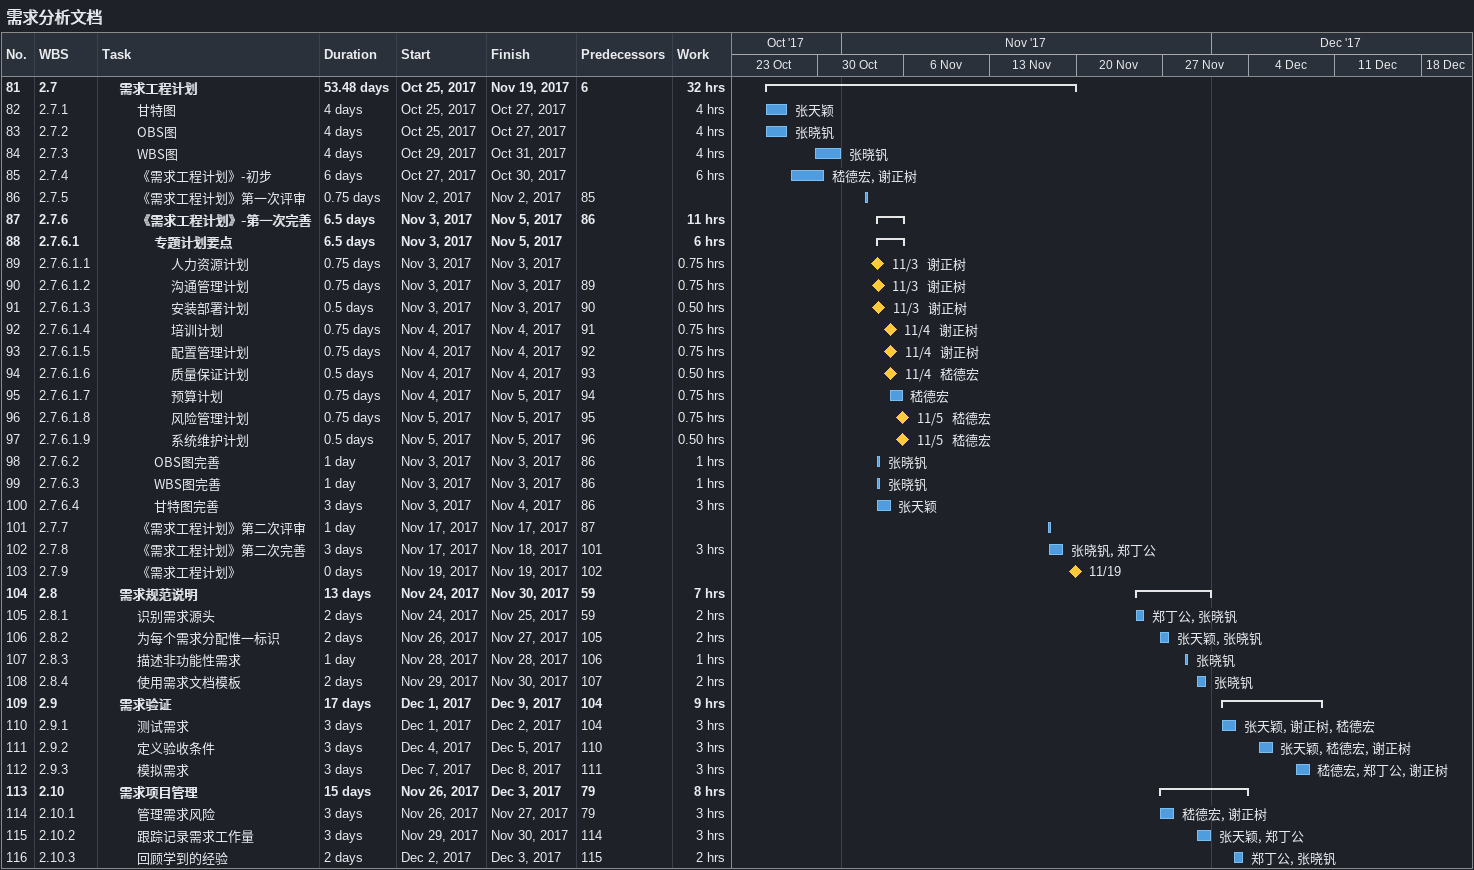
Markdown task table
需求分析文档

| ID | WBS | Task | Duration | Start | Finish | Predecessors | Resources | Work (h) |
|---|---|---|---|---|---|---|---|---|
| 81 | 2.7 | **需求工程计划** | 53.48d | 2017-10-25 | 2017-11-19 | 6 |  | 32 |
| 82 | 2.7.1 | 甘特图 | 4d | 2017-10-25 | 2017-10-27 |  | 张天颖 | 4 |
| 83 | 2.7.2 | OBS图 | 4d | 2017-10-25 | 2017-10-27 |  | 张晓钒 | 4 |
| 84 | 2.7.3 | WBS图 | 4d | 2017-10-29 | 2017-10-31 |  | 张晓钒 | 4 |
| 85 | 2.7.4 | 《需求工程计划》-初步 | 6d | 2017-10-27 | 2017-10-30 |  | 嵇德宏, 谢正树 | 6 |
| 86 | 2.7.5 | 《需求工程计划》第一次评审 | 0.75d | 2017-11-02 | 2017-11-02 | 85 |  |  |
| 87 | 2.7.6 | **《需求工程计划》-第一次完善** | 6.5d | 2017-11-03 | 2017-11-05 | 86 |  | 11 |
| 88 | 2.7.6.1 | **专题计划要点** | 6.5d | 2017-11-03 | 2017-11-05 |  |  | 6 |
| 89 | 2.7.6.1.1 | 人力资源计划 | 0.75d | 2017-11-03 | 2017-11-03 |  | 谢正树 | 0.75 |
| 90 | 2.7.6.1.2 | 沟通管理计划 | 0.75d | 2017-11-03 | 2017-11-03 | 89 | 谢正树 | 0.75 |
| 91 | 2.7.6.1.3 | 安装部署计划 | 0.5d | 2017-11-03 | 2017-11-03 | 90 | 谢正树 | 0.50 |
| 92 | 2.7.6.1.4 | 培训计划 | 0.75d | 2017-11-04 | 2017-11-04 | 91 | 谢正树 | 0.75 |
| 93 | 2.7.6.1.5 | 配置管理计划 | 0.75d | 2017-11-04 | 2017-11-04 | 92 | 谢正树 | 0.75 |
| 94 | 2.7.6.1.6 | 质量保证计划 | 0.5d | 2017-11-04 | 2017-11-04 | 93 | 嵇德宏 | 0.50 |
| 95 | 2.7.6.1.7 | 预算计划 | 0.75d | 2017-11-04 | 2017-11-05 | 94 | 嵇德宏 | 0.75 |
| 96 | 2.7.6.1.8 | 风险管理计划 | 0.75d | 2017-11-05 | 2017-11-05 | 95 | 嵇德宏 | 0.75 |
| 97 | 2.7.6.1.9 | 系统维护计划 | 0.5d | 2017-11-05 | 2017-11-05 | 96 | 嵇德宏 | 0.50 |
| 98 | 2.7.6.2 | OBS图完善 | 1d | 2017-11-03 | 2017-11-03 | 86 | 张晓钒 | 1 |
| 99 | 2.7.6.3 | WBS图完善 | 1d | 2017-11-03 | 2017-11-03 | 86 | 张晓钒 | 1 |
| 100 | 2.7.6.4 | 甘特图完善 | 3d | 2017-11-03 | 2017-11-04 | 86 | 张天颖 | 3 |
| 101 | 2.7.7 | 《需求工程计划》第二次评审 | 1d | 2017-11-17 | 2017-11-17 | 87 |  |  |
| 102 | 2.7.8 | 《需求工程计划》第二次完善 | 3d | 2017-11-17 | 2017-11-18 | 101 | 张晓钒, 郑丁公 | 3 |
| 103 | 2.7.9 | 《需求工程计划》 | 0d | 2017-11-19 | 2017-11-19 | 102 |  |  |
| 104 | 2.8 | **需求规范说明** | 13d | 2017-11-24 | 2017-11-30 | 59 |  | 7 |
| 105 | 2.8.1 | 识别需求源头 | 2d | 2017-11-24 | 2017-11-25 | 59 | 郑丁公, 张晓钒 | 2 |
| 106 | 2.8.2 | 为每个需求分配惟一标识 | 2d | 2017-11-26 | 2017-11-27 | 105 | 张天颖, 张晓钒 | 2 |
| 107 | 2.8.3 | 描述非功能性需求 | 1d | 2017-11-28 | 2017-11-28 | 106 | 张晓钒 | 1 |
| 108 | 2.8.4 | 使用需求文档模板 | 2d | 2017-11-29 | 2017-11-30 | 107 | 张晓钒 | 2 |
| 109 | 2.9 | **需求验证** | 17d | 2017-12-01 | 2017-12-09 | 104 |  | 9 |
| 110 | 2.9.1 | 测试需求 | 3d | 2017-12-01 | 2017-12-02 | 104 | 张天颖, 谢正树, 嵇德宏 | 3 |
| 111 | 2.9.2 | 定义验收条件 | 3d | 2017-12-04 | 2017-12-05 | 110 | 张天颖, 嵇德宏, 谢正树 | 3 |
| 112 | 2.9.3 | 模拟需求 | 3d | 2017-12-07 | 2017-12-08 | 111 | 嵇德宏, 郑丁公, 谢正树 | 3 |
| 113 | 2.10 | **需求项目管理** | 15d | 2017-11-26 | 2017-12-03 | 79 |  | 8 |
| 114 | 2.10.1 | 管理需求风险 | 3d | 2017-11-26 | 2017-11-27 | 79 | 嵇德宏, 谢正树 | 3 |
| 115 | 2.10.2 | 跟踪记录需求工作量 | 3d | 2017-11-29 | 2017-11-30 | 114 | 张天颖, 郑丁公 | 3 |
| 116 | 2.10.3 | 回顾学到的经验 | 2d | 2017-12-02 | 2017-12-03 | 115 | 郑丁公, 张晓钒 | 2 |
